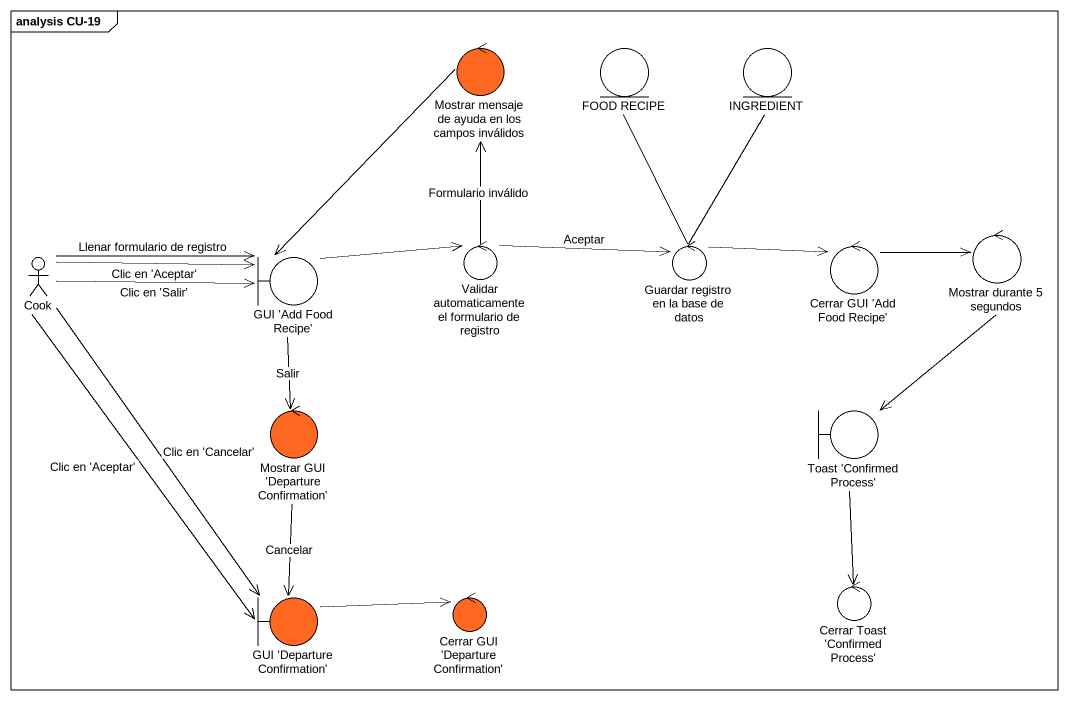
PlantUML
@startuml
mainframe analysis CU-19
control "Mostrar mensaje de ayuda en los campos inválidos" as Mostrar_mensaje_de_ayuda_en #FF6820
entity "FOOD RECIPE" as FOOD_RECIPE
entity INGREDIENT
actor Cook
boundary "GUI 'Add Food Recipe'" as GUI_Add_Food_Recipe
control "Validar automaticamente el formulario de registro" as Validar_automaticamente_el
control "Guardar registro en la base de datos" as Guardar_registro_en_la_base
control "Cerrar GUI 'Add Food Recipe'" as Cerrar_GUI_Add_Food_Recipe
control "Mostrar durante 5 segundos" as Mostrar_durante_5_segundos
control "Mostrar GUI 'Departure Confirmation'" as Mostrar_GUI_Departure #FF6820
boundary "Toast 'Confirmed Process'" as Toast_Confirmed_Process
boundary "GUI 'Departure Confirmation'" as GUI_Departure_Confirmation #FF6820
control "Cerrar GUI 'Departure Confirmation'" as Cerrar_GUI_Departure #FF6820
control "Cerrar Toast 'Confirmed Process'" as Cerrar_Toast_Confirmed
Mostrar_mensaje_de_ayuda_en --> GUI_Add_Food_Recipe
Cook -right-> GUI_Add_Food_Recipe : Llenar formulario de registro
Cook -right-> GUI_Add_Food_Recipe : Clic en 'Aceptar'
Cook -right-> GUI_Add_Food_Recipe : Clic en 'Salir'
Cook --> GUI_Departure_Confirmation : Clic en 'Aceptar'
Cook --> GUI_Departure_Confirmation : Clic en 'Cancelar'
GUI_Add_Food_Recipe -right-> Validar_automaticamente_el
GUI_Add_Food_Recipe --> Mostrar_GUI_Departure : Salir
Validar_automaticamente_el -up-> Mostrar_mensaje_de_ayuda_en : Formulario inválido
Validar_automaticamente_el -right-> Guardar_registro_en_la_base : Aceptar
Guardar_registro_en_la_base -up- FOOD_RECIPE
Guardar_registro_en_la_base -up- INGREDIENT
Guardar_registro_en_la_base -right-> Cerrar_GUI_Add_Food_Recipe
Cerrar_GUI_Add_Food_Recipe -right-> Mostrar_durante_5_segundos
Mostrar_durante_5_segundos --> Toast_Confirmed_Process
Mostrar_GUI_Departure --> GUI_Departure_Confirmation : Cancelar
Toast_Confirmed_Process --> Cerrar_Toast_Confirmed
GUI_Departure_Confirmation -right-> Cerrar_GUI_Departure
@enduml
